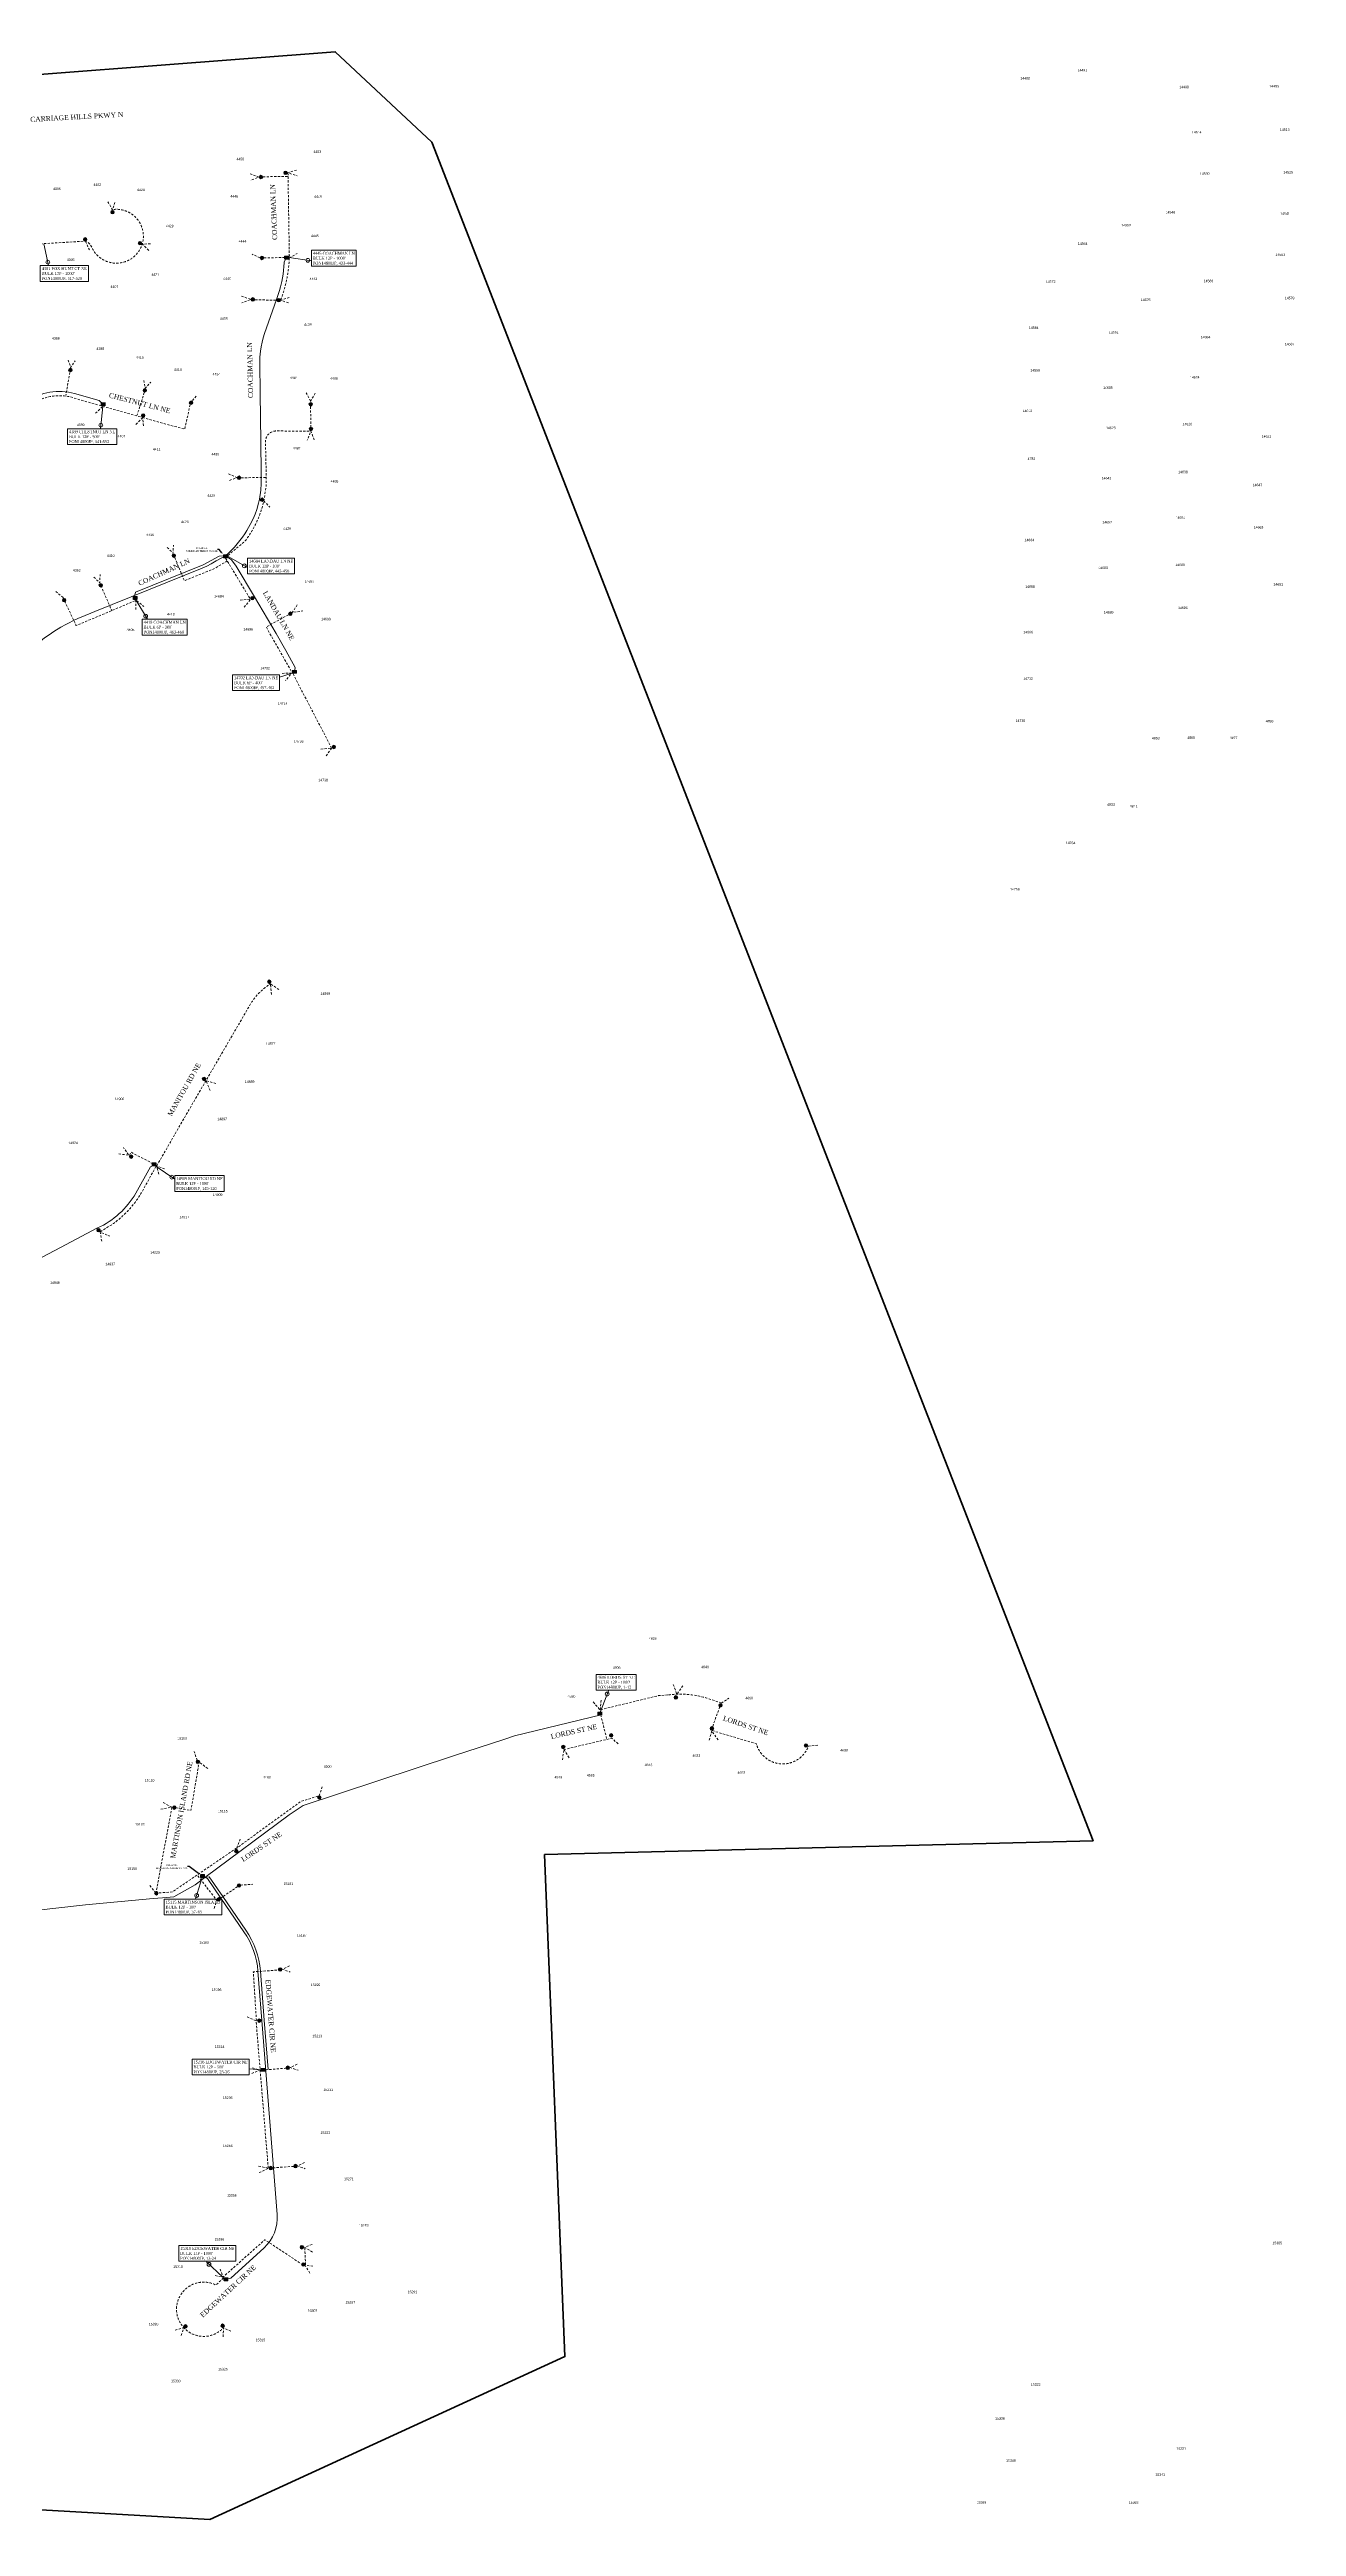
# Model space of a CAD drawing. Header units: feet. Extents: x 865220 to 2781189, y -2240498 to 970979.
# Drawn here: x 2772326 to 2774853, y 957801 to 962823 of the extents above; entities that cross this region are included whole.
import ezdxf
from ezdxf import colors
from ezdxf.entities.mleader import LeaderData, LeaderLine
from ezdxf.enums import TextEntityAlignment as Align
from ezdxf.lldxf.tags import DXFTag
from ezdxf.math import Vec2, Vec3

# ---------------------------------------------------------------- set-up
doc = ezdxf.new("R2010")
doc.units = ezdxf.units.FT
doc.header["$LTSCALE"] = 0.015
doc.header["$MEASUREMENT"] = 0
doc.linetypes.add('DASHED', pattern=[5, 3, -2])
for name, color, linetype in [('48B', 112, '48B'), ('72A', 112, '72A'), ('DETAIL', 7, 'Continuous'), ('DROP BURIED', 7, 'DASHED'), ('NOTES', 7, 'Continuous'), ('Scott County Addresses', 7, 'Continuous'), ('STREET NAME', 7, 'Continuous'), ('TAIL', 1, 'MST'), ('TELEPHONE STRUCT-PROP', 6, 'Continuous'), ('TERMINALS', 7, 'Continuous')]:
    doc.layers.add(name, color=color, linetype=linetype)
doc.layers.add('RUNNING LINE (UNDERGROUND)', color=10, linetype='Continuous', lineweight=40)
doc.layers.add('WORK BOUNDARY', color=110, linetype='Continuous', lineweight=40)
doc.styles.add('Dimensions 100', font='arial.ttf')
doc.styles.add('Line', font='txt.shx', dxfattribs={"height": 3})
doc.styles.add('SIMPLEX', font='times.ttf', dxfattribs={"width": 0.8})
doc.styles.get("Standard").update_dxf_attribs({"font": 'times.ttf'})
doc.styles.add('Utilities', font='arial.ttf', dxfattribs={"height": 2.5})
tags = doc.linetypes.add('48B', pattern='A,80,-5,["48B",Line,S=1.5,R=0,X=0,Y=-1.5],-20', length=105).pattern_tags.tags
tags[6] = DXFTag(74, 10)
tags = doc.linetypes.add('72A', pattern='A,80,-5,["72A",Line,S=1.5,R=0,X=0,Y=-1.5],-20', length=105).pattern_tags.tags
tags[6] = DXFTag(74, 10)
tags = doc.linetypes.add('MST', pattern='A,5,-5,5,-5,["TAIL",Line,S=1.5,R=0,X=0,Y=-1.5],-20', length=40).pattern_tags.tags
tags[10] = DXFTag(74, 10)

# ---------------------------------------------------------------- blocks, each defined once
blk = doc.blocks.new('ACMAP_ANN_TEMPLATE_Scott County Address')
at = {"layer": 'Scott County Addresses', "style": 'Dimensions 100'}
blk.add_attdef('ScottCountyAddress', (0, 0), '', height=50, dxfattribs=at)
blk = doc.blocks.new('NEW HH')
at = {"ltscale": 40, "true_color": 0xffffff}
h = blk.add_hatch(color=7, dxfattribs=at)
h.dxf.hatch_style = 1
h.paths.add_polyline_path([(-0.061, -0.031, 0.414214), (-0.046, -0.046), (0.046, -0.046, 0.414214), (0.061, -0.031), (0.061, 0.031, 0.414214), (0.046, 0.046), (-0.046, 0.046, 0.414214), (-0.061, 0.031)])
at = {"layer": 'RUNNING LINE (UNDERGROUND)', "color": 6, "lineweight": 0, "const_width": 0.005, "flags": 128}
blk.add_lwpolyline([(-0.061, 0.031), (-0.061, -0.031, 0.414214), (-0.046, -0.046), (0.046, -0.046, 0.414214), (0.061, -0.031), (0.061, 0.031, 0.414214), (0.046, 0.046), (-0.046, 0.046, 0.414214)], format="xyb", close=True, dxfattribs=at)
at = {"layer": 'TELEPHONE STRUCT-PROP', "color": 18, "true_color": 0x000000, "style": 'Utilities'}
blk.add_text('HH', height=0.05, dxfattribs=at).set_placement((0, 0), align=Align.MIDDLE_CENTER)
blk = doc.blocks.new('Proposed FlowerPot')
at = {"lineweight": 5, "ltscale": 100, "true_color": 0xffffff}
h = blk.add_hatch(color=7, dxfattribs=at)
h.dxf.hatch_style = 1
h.paths.add_polyline_path([(-0.06, 0, 0.414214), (0, -0.06, 0.414214), (0.06, 0, 0.414214), (0, 0.06, 0.414214)])
at = {"lineweight": 5, "ltscale": 100}
blk.add_circle((0, 0), 0.0604, dxfattribs=at)
at = {"layer": 'RUNNING LINE (UNDERGROUND)', "color": 6, "lineweight": 5, "const_width": 0.00907, "flags": 128}
blk.add_lwpolyline([(-0.06, 0, -0.414214), (0, 0.06, -0.414214), (0.06, 0, -0.414214), (0, -0.06, -0.414214), (-0.06, 0)], format="xyb", dxfattribs=at)
at = {"color": 18, "linetype": 'ByBlock', "lineweight": 5, "ltscale": 100, "true_color": 0x000000, "style": 'Dimensions 100'}
blk.add_text('F', height=0.0744, dxfattribs=at).set_placement((-0.029, -0.037))
blk = doc.blocks.new('TERMINAL')
at = {"lineweight": 5, "ltscale": 0.5, "flags": 128}
blk.add_lwpolyline([(-0.1, -0.6), (-0.1, 44.8)], dxfattribs=at)
at = {"lineweight": 5, "ltscale": 0.5}
blk.add_circle((-0.1, 37.6), 3.83, dxfattribs=at)

msp = doc.modelspace()

# ---------------------------------------------------------------- hatches: boundary and pattern name
at = {"layer": 'NOTES', "lineweight": 5, "ltscale": 50}
h = msp.add_hatch(dxfattribs=at)
h.set_pattern_fill('ANSI31', color=1, scale=200)
h.set_pattern_definition([(45, (-77373.197, -38338.257), (-17.67766953, 17.67766953), [])])
edge = h.paths.add_edge_path()
edge.add_arc((-36684104.4, 974184.5), 39453460.3, 359.97783818, 359.97815546)
edge.add_line((2769353.1, 959142.5), (2769353.1, 959142.5))
edge.add_line((2769353.1, 959142.5), (2769353.2, 959362.5))
edge.add_line((2769353.2, 959362.5), (2770280.2, 959367.3))
edge.add_line((2770280.2, 959367.3), (2770301.1, 958927.5))
edge.add_line((2770301.1, 958927.5), (2770012.9, 958926))
edge.add_line((2770012.9, 958926), (2769897.9, 958925.4))
edge.add_line((2769897.9, 958925.4), (2769552.9, 958923.9))
edge.add_line((2769552.9, 958923.9), (2769353, 958924.1))

# ---------------------------------------------------------------- linework, layer by layer
at = {"layer": '48B', "lineweight": 5, "ltscale": 100, "flags": 128}
msp.add_lwpolyline([(2771550.9, 961306.9), (2771555.1, 961316.3), (2771580.1, 961333), (2771595.4, 961342.9, -0.12868), (2771765.1, 961394.1), (2771811.2, 961395.6), (2771917.1, 961399.7), (2771929.5, 961400.3), (2771941.8, 961401.5), (2771954.1, 961403), (2771966.3, 961404.9), (2771978.4, 961407.3), (2771990.5, 961410.1), (2771996.5, 961411.7), (2772002.4, 961413.4), (2772014.3, 961417), (2772020.1, 961419), (2772030.6, 961422.8), (2772048.9, 961430.4), (2772057.4, 961434.3), (2772108.6, 961460.5), (2772147.5, 961480.5), (2772159.6, 961487.2), (2772167.5, 961491.9), (2772171.3, 961494.4), (2772178.9, 961499.5), (2772186, 961504.7), (2772197, 961513.5), (2772207.3, 961522.7), (2772210.6, 961525.8), (2772217.4, 961532.7), (2772252.9, 961569.9), (2772276.7, 961594.8), (2772285.7, 961603.8), (2772294, 961611.6), (2772298.3, 961615.4), (2772307, 961622.8), (2772316, 961629.8), (2772325.1, 961636.4), (2772334.6, 961642.8), (2772349.1, 961651.8), (2772359.1, 961657.3), (2772364.2, 961660), (2772374.4, 961665), (2772384.8, 961669.7), (2772390.1, 961671.9), (2772417.9, 961683.2), (2772635.6, 961771.5), (2772644.8, 961775.6), (2772653.8, 961780.1), (2772663.9, 961785.9), (2772682.9, 961796.4)], format="xyb", dxfattribs=at)
at = {"layer": 'DROP BURIED', "lineweight": 5, "ltscale": 100, "flags": 128}
for points in [[(2772732.4, 962570.9), (2772750.4, 962564.3), (2772733, 962557.2)], [(2772758.7, 962564.9), (2772808.7, 962565.3)], [(2772826.5, 962578.5), (2772808.7, 962573), (2772827.6, 962566.8)], [(2772444.1, 962514.2), (2772453.5, 962498), (2772459.3, 962515.1)], [(2772398.7, 962433.6), (2772406.9, 962416.5)], [(2772527.2, 962415.4), (2772514.2, 962428.2), (2772532.1, 962429.2)], [(2772751.9, 962400.3), (2772736.6, 962407.7)], [(2772760.7, 962400.2), (2772800.8, 962401.2)], [(2772812, 962400.7), (2772828, 962408.9)], [(2772714.9, 962322.9), (2772734.2, 962316), (2772716, 962309.3)], [(2772742.7, 962315.3), (2772786.2, 962314.6)], [(2772812, 962320), (2772794.8, 962314.6), (2772813, 962308)], [(2772364, 962193.3), (2772368.8, 962177.9), (2772377.9, 962191.5)], [(2772367.3, 962168.2), (2772359.1, 962121.8)], [(2772517.3, 962151.9), (2772520, 962136.2), (2772531.4, 962148.4)], [(2772433.1, 962098.8), (2772418.1, 962084.6)], [(2772518.1, 962127.3), (2772503.3, 962081.2)], [(2772514.3, 962076.6), (2772600, 962053), (2772612.1, 962107.6), (2772623.5, 962119.8)], [(2772854.9, 962110), (2772846.4, 962127)], [(2772855.8, 962049.2), (2772854.9, 962109.9), (2772865.4, 962127)], [(2772501.2, 962062.6), (2772514.4, 962075.8), (2772517, 962058.5)], [(2772862.7, 962031.5), (2772855.8, 962049.2), (2772848.4, 962031.1)], [(2772688.7, 961962.5), (2772705.7, 961955.1), (2772689.8, 961948.6)], [(2772714.6, 961954.4), (2772764.7, 961955.3)], [(2772760.3, 961908), (2772772.8, 961894.7)], [(2772416, 961753.3), (2772427.6, 961741.4), (2772428.5, 961758.1)], [(2772430.1, 961735.9), (2772452, 961685.3)], [(2772353.6, 961711.7), (2772336.8, 961725.6)], [(2772712.3, 961706.5), (2772733.3, 961708.3), (2772720.4, 961692)], [(2772828.2, 961696.9), (2772817.8, 961681.2), (2772839.6, 961684.7)], [(2772897.8, 961406.5), (2772819.5, 961556.8)], [(2772875.9, 961404.6), (2772898, 961406.6), (2772886.5, 961390.5)], [(2772775.6, 960906.8), (2772773.9, 960928.2), (2772793.1, 960915.5)], [(2772651.4, 960712.3), (2772643.2, 960732.1), (2772665.5, 960725.9)], [(2772466.2, 960583.7), (2772487.1, 960581), (2772475.9, 960596.5)], [(2772535.6, 960563.8), (2772491.1, 960587.3), (2772487.8, 960581)], [(2772431.7, 960406.7), (2772428.4, 960425.4), (2772447.5, 960417)], [(2773609.5, 959505.5), (2773597.7, 959488.2), (2773590.2, 959507.8)], [(2773687.7, 959470.3), (2773703.1, 959480)], [(2773443.3, 959446.5), (2773455.5, 959396.9)], [(2773670.2, 959423.1), (2773684.2, 959461.7)], [(2773365.6, 959354.9), (2773368.5, 959376.6), (2773380.3, 959357.9)], [(2773368.3, 959376.1), (2773465.8, 959398.9), (2773479.4, 959386.9)], [(2773663.2, 959395.1), (2773668.4, 959414), (2773681.1, 959395.5)], [(2772582.6, 959257.7), (2772612.6, 959252.2), (2772627.9, 959343.3), (2772626.5, 959346.9)], [(2772625.2, 959354.5), (2772619.1, 959371.9)], [(2772631.3, 959349.4), (2772647.3, 959336.8)], [(2772878.9, 959300.8), (2772872.8, 959282.5), (2772834.8, 959270.5), (2772705.4, 959176.4)], [(2772551.6, 959254.9), (2772573.6, 959259.2), (2772554.5, 959269.6)], [(2772705.4, 959176.4), (2772713.6, 959197.3)], [(2772713.2, 959101.3), (2772737.8, 959102.8)], [(2772745.3, 958826.4), (2772739, 958925.4), (2772789.7, 958929)], [(2772812.3, 958937.5), (2772798.1, 958930.5), (2772814, 958924.9)], [(2772764, 958726.7), (2772804.6, 958730)], [(2772828, 958738.3), (2772813.8, 958731.3), (2772829.7, 958725.7)], [(2772750.9, 958518.3), (2772770.1, 958527.1), (2772749.3, 958531.7)], [(2772778.8, 958528), (2772820.5, 958531)], [(2772842.6, 958538.9), (2772828.5, 958531.9), (2772844.4, 958526.3)], [(2772859.1, 958357.3), (2772843.2, 958366.7), (2772860.2, 958373.6)], [(2772845, 958331.3), (2772843.2, 958366.8)], [(2772853.7, 958314.5), (2772844, 958330.2), (2772862.2, 958328.4)], [(2772580.6, 958199), (2772598, 958203.7), (2772592.7, 958187.6)], [(2772677.8, 958185.6), (2772678.5, 958203.6), (2772695.3, 958195.8)]]:
    msp.add_lwpolyline(points, dxfattribs=at)
for points in [[(2772809.3, 962572.6), (2772812.1, 962401, -0.079693), (2772794.7, 962314.9)], [(2772541.6, 960558.2), (2772511.3, 960503.1, -0.100339), (2772453.5, 960441.1), (2772427.9, 960425.3)], [(2773687.7, 959470.5), (2773661, 959479.6, 0.109646), (2773578.7, 959486.7)], [(2773669.3, 959414.4), (2773758.7, 959387.8, 0.729015), (2773864.4, 959383.2), (2773886, 959384.9)], [(2772678.3, 958304.9), (2772663.2, 958290.4, 1.995743), (2772678.5, 958203.6)]]:
    msp.add_lwpolyline(points, format="xyb", dxfattribs=at)
at = {"layer": 'TAIL', "lineweight": 5, "ltscale": 100, "flags": 128}
for points in [[(2772682.9, 961796.4, 0.073966), (2772726.2, 961847.8), (2772732.9, 961859.5), (2772738.7, 961871.5), (2772742.5, 961880.8), (2772745.9, 961890.2), (2772749.6, 961903.3), (2772751.8, 961911), (2772754.1, 961929.4), (2772755, 961942.8), (2772755.1, 961951.5), (2772755, 961964.3), (2772754.2, 962027.3), (2772753.1, 962125.5), (2772752.3, 962187.3), (2772752.5, 962198.8), (2772753.6, 962211.1), (2772755, 962220.3), (2772756.9, 962229.5), (2772759.2, 962238.4), (2772762, 962247.2), (2772785.9, 962316.3), (2772791.9, 962334.1), (2772794, 962341.5), (2772796.9, 962352.5), (2772798.1, 962360), (2772799.3, 962367.6), (2772800.3, 962375.1), (2772800.9, 962382.7), (2772801.4, 962390.3), (2772801.5, 962392.6), (2772806.5, 962400.9)], [(2772139.2, 962012.7), (2772280.7, 962109.3, -0.224367), (2772376.5, 962125.3), (2772426.8, 962111.1), (2772434.9, 962103.6)], [(2771977, 960096.5), (2771991.6, 960143.7), (2771999.1, 960167.9, -0.19823), (2772060.6, 960242), (2772140.2, 960284), (2772259.5, 960347.1), (2772347.9, 960393.8), (2772423.2, 960433.5, 0.155878), (2772500.7, 960503.9), (2772530.9, 960557.3), (2772539, 960561.5)]]:
    msp.add_lwpolyline(points, format="xyb", dxfattribs=at)
for points in [[(2772682.9, 961796.4), (2772695.1, 961788.4), (2772704.1, 961775.2), (2772741.4, 961712.9), (2772785.5, 961638.9), (2772804.8, 961604.6), (2772823.6, 961569.6), (2772822.4, 961561.2)], [(2772640.8, 959116.9), (2772811.7, 959243.4), (2772839.9, 959262.8), (2773145, 959363.2), (2773246.6, 959396.6), (2773268.3, 959403.7), (2773444.2, 959446.2)]]:
    msp.add_lwpolyline(points, dxfattribs=at)
at = {"layer": 'WORK BOUNDARY', "ltscale": 50, "flags": 128}
for points in [[(2771970.1, 962746.3), (2772905, 962818.2), (2773101, 962634.9), (2774441.2, 959191.1), (2773329.3, 959163.1)], [(2773329.3, 959163.1), (2773370.8, 958145.5), (2772650.9, 957815), (2771208.7, 957897.8)]]:
    msp.add_lwpolyline(points, dxfattribs=at)

# ---------------------------------------------------------------- block references
at = {"lineweight": 5}
for name, p, xscale, yscale, zscale in [('Proposed FlowerPot', (2772754.5, 962564.3), 60, 60, 30), ('Proposed FlowerPot', (2772804.4, 962572.8), 60, 60, 30), ('Proposed FlowerPot', (2772453.6, 962493), 60, 60, 30), ('Proposed FlowerPot', (2772398.2, 962437.9), 60, 60, 30), ('Proposed FlowerPot', (2772509.2, 962430.2), 60, 60, 30), ('Proposed FlowerPot', (2772756.5, 962400.3), 60, 60, 30), ('NEW HH', (2772806.5, 962400.9), 80, 80, 40), ('Proposed FlowerPot', (2772738.2, 962316.1), 60, 60, 30), ('Proposed FlowerPot', (2772790.6, 962314.7), 60, 60, 30), ('Proposed FlowerPot', (2772368.3, 962173), 60, 60, 30), ('Proposed FlowerPot', (2772519.2, 962131.7), 60, 60, 30), ('NEW HH', (2772434.9, 962103.6), 80, 80, 40), ('Proposed FlowerPot', (2772515.7, 962080.7), 60, 60, 30), ('Proposed FlowerPot', (2772612.9, 962106.8), 60, 60, 30), ('Proposed FlowerPot', (2772855.3, 962103.5), 60, 60, 30), ('Proposed FlowerPot', (2772855.9, 962053.5), 60, 60, 30), ('Proposed FlowerPot', (2772710.1, 961954.6), 60, 60, 30), ('Proposed FlowerPot', (2772756.7, 961910), 60, 60, 30), ('NEW HH', (2772682.7, 961795.2), 80, 80, 40), ('Proposed FlowerPot', (2772429.8, 961736.5), 60, 60, 30), ('Proposed FlowerPot', (2772355.7, 961706.4), 60, 60, 30), ('NEW HH', (2772499.5, 961710.9), 80, 80, 40), ('Proposed FlowerPot', (2772737.1, 961710.4), 60, 60, 30), ('Proposed FlowerPot', (2772814.2, 961678.8), 60, 60, 30), ('NEW HH', (2772822.3, 961561), 80, 80, 40), ('Proposed FlowerPot', (2772902.3, 961408.7), 60, 60, 30), ('Proposed FlowerPot', (2772771.4, 960932.7), 60, 60, 30), ('Proposed FlowerPot', (2772639.3, 960735.6), 60, 60, 30), ('Proposed FlowerPot', (2772491.5, 960578.2), 60, 60, 30), ('NEW HH', (2772537.9, 960562.5), 80, 80, 40), ('Proposed FlowerPot', (2772425.4, 960429.1), 60, 60, 30), ('Proposed FlowerPot', (2773595.6, 959481.7), 60, 60, 30), ('NEW HH', (2773441.6, 959449.1), 80, 80, 40), ('Proposed FlowerPot', (2773668.6, 959418.9), 60, 60, 30), ('Proposed FlowerPot', (2773686, 959465.8), 60, 60, 30), ('Proposed FlowerPot', (2773367.2, 959381.3), 60, 60, 30), ('Proposed FlowerPot', (2773464.4, 959404.8), 60, 60, 30), ('Proposed FlowerPot', (2773859.2, 959384.2), 60, 60, 30), ('Proposed FlowerPot', (2772626.7, 959351.2), 60, 60, 30), ('Proposed FlowerPot', (2772872.8, 959278.9), 60, 60, 30), ('Proposed FlowerPot', (2772578.9, 959258.4), 60, 60, 30), ('Proposed FlowerPot', (2772704.6, 959170.3), 60, 60, 30), ('Proposed FlowerPot', (2772710.1, 959100.5), 60, 60, 30), ('Proposed FlowerPot', (2772793.3, 958930.1), 60, 60, 30), ('Proposed FlowerPot', (2772751.2, 958826.5), 60, 60, 30), ('NEW HH', (2772759.1, 958726.8), 80, 80, 40), ('Proposed FlowerPot', (2772808.9, 958730.9), 60, 60, 30), ('Proposed FlowerPot', (2772774.6, 958527.5), 60, 60, 30), ('Proposed FlowerPot', (2772824.6, 958531.5), 60, 60, 30), ('Proposed FlowerPot', (2772837.5, 958367), 60, 60, 30), ('Proposed FlowerPot', (2772840.3, 958332.1), 60, 60, 30), ('NEW HH', (2772683.6, 958302.1), 80, 80, 40), ('Proposed FlowerPot', (2772601.4, 958206.6), 60, 60, 30), ('Proposed FlowerPot', (2772676.8, 958208), 60, 60, 30)]:
    msp.add_blockref(name, p, dxfattribs=dict(at, xscale=xscale, yscale=yscale, zscale=zscale))
at = {"layer": 'Scott County Addresses', "lineweight": 5, "xscale": 0.1, "yscale": 0.1, "zscale": 0.1}
for p, values in [((2774293.8, 962762), {'ScottCountyAddress': '14482'}), ((2774409.8, 962778.4), {'ScottCountyAddress': '14491'}), ((2774615.9, 962744.3), {'ScottCountyAddress': '14498'}), ((2774798.4, 962745.9), {'ScottCountyAddress': '14495'}), ((2774641.5, 962652.6), {'ScottCountyAddress': '14514'}), ((2774820, 962657.9), {'ScottCountyAddress': '14513'}), ((2772704.9, 962598.3), {'ScottCountyAddress': '4450'}), ((2772861, 962613.2), {'ScottCountyAddress': '4453'}), ((2772333.2, 962537.8), {'ScottCountyAddress': '4396'}), ((2772415.1, 962546.4), {'ScottCountyAddress': '4402'}), ((2772503.3, 962535.8), {'ScottCountyAddress': '4424'}), ((2774657.7, 962568.8), {'ScottCountyAddress': '14530'}), ((2774826.9, 962571.3), {'ScottCountyAddress': '14525'}), ((2772692.5, 962522.6), {'ScottCountyAddress': '4446'}), ((2772862.4, 962522.2), {'ScottCountyAddress': '4449'}), ((2774588.3, 962490.2), {'ScottCountyAddress': '14548'}), ((2774820.7, 962487.7), {'ScottCountyAddress': '14541'}), ((2772562, 962462.4), {'ScottCountyAddress': '4429'}), ((2772709.3, 962431.4), {'ScottCountyAddress': '4444'}), ((2772856, 962442.4), {'ScottCountyAddress': '4445'}), ((2774498.6, 962464.1), {'ScottCountyAddress': '14552'}), ((2772361, 962394.1), {'ScottCountyAddress': '4395'}), ((2774410.2, 962426.6), {'ScottCountyAddress': '14564'}), ((2774811, 962404.2), {'ScottCountyAddress': '14563'}), ((2772449.7, 962339.5), {'ScottCountyAddress': '4407'}), ((2772532.6, 962364), {'ScottCountyAddress': '4421'}), ((2772678.2, 962355.9), {'ScottCountyAddress': '4440'}), ((2772853.1, 962355.4), {'ScottCountyAddress': '4443'}), ((2774345.6, 962349.9), {'ScottCountyAddress': '14572'}), ((2774665.4, 962351), {'ScottCountyAddress': '14568'}), ((2774538.1, 962312.8), {'ScottCountyAddress': '14575'}), ((2774829.9, 962316.4), {'ScottCountyAddress': '14579'}), ((2772330.9, 962234.8), {'ScottCountyAddress': '4386'}), ((2772671.3, 962274.8), {'ScottCountyAddress': '4438'}), ((2772841.9, 962262.6), {'ScottCountyAddress': '4439'}), ((2774311.2, 962256.3), {'ScottCountyAddress': '14584'}), ((2774473.3, 962246.5), {'ScottCountyAddress': '14591'}), ((2774659.4, 962237.1), {'ScottCountyAddress': '14584'}), ((2772421, 962213.8), {'ScottCountyAddress': '4398'}), ((2772501.3, 962195.9), {'ScottCountyAddress': '4410'}), ((2774829.8, 962223.1), {'ScottCountyAddress': '14587'}), ((2772578.3, 962171.5), {'ScottCountyAddress': '4414'}), ((2772656.5, 962162.2), {'ScottCountyAddress': '4434'}), ((2772813.2, 962154.8), {'ScottCountyAddress': '4484'}), ((2772894.7, 962153.4), {'ScottCountyAddress': '4498'}), ((2774314.1, 962169.9), {'ScottCountyAddress': '14598'}), ((2774461.5, 962134.7), {'ScottCountyAddress': '14605'}), ((2774637.6, 962155.8), {'ScottCountyAddress': '14604'}), ((2774298.3, 962087.7), {'ScottCountyAddress': '14612'}), ((2772381.3, 962059.3), {'ScottCountyAddress': '4389'}), ((2772464, 962036.4), {'ScottCountyAddress': '4407'}), ((2774467.4, 962053.1), {'ScottCountyAddress': '14623'}), ((2774622.5, 962060.9), {'ScottCountyAddress': '14620'}), ((2774783, 962035.9), {'ScottCountyAddress': '14621'}), ((2772535.2, 962009.7), {'ScottCountyAddress': '4411'}), ((2772654.3, 961999.9), {'ScottCountyAddress': '4430'}), ((2774308.5, 961990.8), {'ScottCountyAddress': '4780'}), ((2772895.8, 961944.7), {'ScottCountyAddress': '4495'}), ((2774458.7, 961951.2), {'ScottCountyAddress': '14641'}), ((2774613.8, 961963.8), {'ScottCountyAddress': '14638'}), ((2774764.6, 961937.5), {'ScottCountyAddress': '14647'}), ((2772646.1, 961916.1), {'ScottCountyAddress': '4428'}), ((2772522.1, 961836.5), {'ScottCountyAddress': '4416'}), ((2772592.6, 961862.6), {'ScottCountyAddress': '4420'}), ((2772799.9, 961848.8), {'ScottCountyAddress': '4429'}), ((2774460.2, 961862), {'ScottCountyAddress': '14657'}), ((2774608.6, 961871.3), {'ScottCountyAddress': '14654'}), ((2774766.9, 961851.6), {'ScottCountyAddress': '14663'}), ((2772442.2, 961794), {'ScottCountyAddress': '4410'}), ((2774302.3, 961825.9), {'ScottCountyAddress': '14664'}), ((2772373.4, 961764.4), {'ScottCountyAddress': '4392'}), ((2772843.3, 961741.9), {'ScottCountyAddress': '14687'}), ((2774303.7, 961731.3), {'ScottCountyAddress': '14688'}), ((2774451.8, 961769.4), {'ScottCountyAddress': '14683'}), ((2774607.8, 961775.5), {'ScottCountyAddress': '14680'}), ((2774806.8, 961735.9), {'ScottCountyAddress': '14691'}), ((2772659.5, 961711.7), {'ScottCountyAddress': '14684'}), ((2774463, 961679.1), {'ScottCountyAddress': '14689'}), ((2774613.4, 961688.3), {'ScottCountyAddress': '14696'}), ((2772482.4, 961643.9), {'ScottCountyAddress': '4405'}), ((2772564.2, 961675.3), {'ScottCountyAddress': '4419'}), ((2772719.1, 961644.8), {'ScottCountyAddress': '14696'}), ((2772876.6, 961665.6), {'ScottCountyAddress': '14699'}), ((2774299.9, 961639.2), {'ScottCountyAddress': '14696'}), ((2772753.1, 961566), {'ScottCountyAddress': '14702'}), ((2774299.7, 961545), {'ScottCountyAddress': '14712'}), ((2774284.1, 961459.6), {'ScottCountyAddress': '14730'}), ((2774791.2, 961458.4), {'ScottCountyAddress': '4893'}), ((2774560.4, 961424.1), {'ScottCountyAddress': '4853'}), ((2774632.1, 961425.1), {'ScottCountyAddress': '4865'}), ((2774718.4, 961424.8), {'ScottCountyAddress': '4877'}), ((2774469.8, 961289.6), {'ScottCountyAddress': '4833'}), ((2774515.7, 961286.3), {'ScottCountyAddress': '4841'}), ((2774385.9, 961211.7), {'ScottCountyAddress': '14764'}), ((2774273, 961117.8), {'ScottCountyAddress': '14756'}), ((2772875.3, 960906.2), {'ScottCountyAddress': '14869'}), ((2772764.5, 960804.9), {'ScottCountyAddress': '14877'}), ((2772721.9, 960727.7), {'ScottCountyAddress': '14889'}), ((2772458.1, 960692.7), {'ScottCountyAddress': '14906'}), ((2772666.3, 960652), {'ScottCountyAddress': '14897'}), ((2772364, 960603.5), {'ScottCountyAddress': '14924'}), ((2772657, 960498.4), {'ScottCountyAddress': '14909'}), ((2772589.5, 960453.1), {'ScottCountyAddress': '14917'}), ((2772530.1, 960381.5), {'ScottCountyAddress': '14929'}), ((2772439.4, 960358), {'ScottCountyAddress': '14937'}), ((2773541.1, 959598.8), {'ScottCountyAddress': '4626'}), ((2773467.7, 959539.8), {'ScottCountyAddress': '4606'}), ((2773646.9, 959541), {'ScottCountyAddress': '4646'}), ((2773376.2, 959481.3), {'ScottCountyAddress': '4580'}), ((2773736.4, 959478), {'ScottCountyAddress': '4660'}), ((2772585, 959396.3), {'ScottCountyAddress': '15100'}), ((2773929, 959372.2), {'ScottCountyAddress': '4688'}), ((2772758.8, 959317.6), {'ScottCountyAddress': '4480'}), ((2772881.9, 959339.2), {'ScottCountyAddress': '4500'}), ((2773349.7, 959317.4), {'ScottCountyAddress': '4579'}), ((2773415.2, 959321.3), {'ScottCountyAddress': '4595'}), ((2773532.4, 959342.4), {'ScottCountyAddress': '4613'}), ((2773629.4, 959361.5), {'ScottCountyAddress': '4633'}), ((2773720.7, 959326.9), {'ScottCountyAddress': '4653'}), ((2772519.1, 959311.1), {'ScottCountyAddress': '15110'}), ((2772499.3, 959222.1), {'ScottCountyAddress': '15130'}), ((2772667.4, 959248.7), {'ScottCountyAddress': '15115'}), ((2772483.9, 959132.1), {'ScottCountyAddress': '15150'}), ((2772800.4, 959101.7), {'ScottCountyAddress': '15161'}), ((2772629.6, 958982.5), {'ScottCountyAddress': '15180'}), ((2772827.5, 958996.7), {'ScottCountyAddress': '15187'}), ((2772654.9, 958886.7), {'ScottCountyAddress': '15196'}), ((2772855.4, 958896.5), {'ScottCountyAddress': '15195'}), ((2772660.8, 958771.1), {'ScottCountyAddress': '15214'}), ((2772858.9, 958792.8), {'ScottCountyAddress': '15213'}), ((2772677.4, 958667.8), {'ScottCountyAddress': '15236'}), ((2772881.4, 958683.8), {'ScottCountyAddress': '15231'}), ((2772677.5, 958570.2), {'ScottCountyAddress': '15256'}), ((2772875.3, 958596.8), {'ScottCountyAddress': '15253'}), ((2772685.8, 958469.7), {'ScottCountyAddress': '15286'}), ((2772922.9, 958503), {'ScottCountyAddress': '15271'}), ((2772953.2, 958409.1), {'ScottCountyAddress': '15283'}), ((2774804.9, 958373.1), {'ScottCountyAddress': '15305'}), ((2772576.7, 958325.1), {'ScottCountyAddress': '15310'}), ((2773051.9, 958273.9), {'ScottCountyAddress': '15291'}), ((2772849.2, 958236.1), {'ScottCountyAddress': '15303'}), ((2772926, 958252.7), {'ScottCountyAddress': '15297'}), ((2772527.1, 958208.7), {'ScottCountyAddress': '15320'}), ((2772743.8, 958176.5), {'ScottCountyAddress': '15315'}), ((2772667.8, 958117.5), {'ScottCountyAddress': '15325'}), ((2772572.2, 958093.3), {'ScottCountyAddress': '15330'}), ((2774315.1, 958086.2), {'ScottCountyAddress': '15322'}), ((2774242.7, 958017.5), {'ScottCountyAddress': '15338'}), ((2774265, 957932.1), {'ScottCountyAddress': '15348'}), ((2774610, 957956.4), {'ScottCountyAddress': '15331'}), ((2774567.6, 957903.8), {'ScottCountyAddress': '15341'}), ((2774205.2, 957847.3), {'ScottCountyAddress': '15366'}), ((2774513.7, 957847.1), {'ScottCountyAddress': '15363'})]:
    msp.add_blockref('ACMAP_ANN_TEMPLATE_Scott County Address', p, dxfattribs=at).add_auto_attribs(values)
at = {"layer": 'Scott County Addresses', "lineweight": 5}
ref = msp.add_blockref('ACMAP_ANN_TEMPLATE_Scott County Address', (2772818.5, 961989.6), dxfattribs=dict(at, xscale=0.1, yscale=0.1, zscale=0.1))
ref.add_attrib('ScottCountyAddress', '4487', (2772819.2, 962012.1), dxfattribs={"height": 5, "style": 'Dimensions 100'})
ref = msp.add_blockref('ACMAP_ANN_TEMPLATE_Scott County Address', (2772772.9, 961572.6), dxfattribs=dict(at, xscale=0.1, yscale=0.1, zscale=0.1))
ref.add_attrib('ScottCountyAddress', '14714', (2772788.8, 961494.4), dxfattribs={"height": 5, "style": 'Dimensions 100'})
ref = msp.add_blockref('ACMAP_ANN_TEMPLATE_Scott County Address', (2772805.5, 961495.7), dxfattribs=dict(at, xscale=0.1, yscale=0.1, zscale=0.1))
ref.add_attrib('ScottCountyAddress', '14726', (2772821.4, 961417.5), dxfattribs={"height": 5, "style": 'Dimensions 100'})
ref = msp.add_blockref('ACMAP_ANN_TEMPLATE_Scott County Address', (2772855, 961417.5), dxfattribs=dict(at, xscale=0.1, yscale=0.1, zscale=0.1))
ref.add_attrib('ScottCountyAddress', '14738', (2772870.9, 961339.2), dxfattribs={"height": 5, "style": 'Dimensions 100'})
ref = msp.add_blockref('ACMAP_ANN_TEMPLATE_Scott County Address', (2772337.2, 960291.7), dxfattribs=dict(at, xscale=0.1, yscale=0.1, zscale=0.1))
ref.add_attrib('ScottCountyAddress', '14949', (2772327, 960320.1), dxfattribs={"height": 5, "style": 'Dimensions 100'})
ref = msp.add_blockref('ACMAP_ANN_TEMPLATE_Scott County Address', (2772655.3, 958372.8), dxfattribs=dict(at, xscale=0.1, yscale=0.1, zscale=0.1))
ref.add_attrib('ScottCountyAddress', '15296', (2772660.5, 958380.6), dxfattribs={"height": 5, "style": 'Dimensions 100'})
at = {"layer": 'TERMINALS', "lineweight": 5, "ltscale": 0.5, "xscale": -1}
for p, rotation in [((2772314.7, 962428.5), 192.1579111333982), ((2772812.3, 962400.9), 261.9292721545291), ((2772433.8, 962098.6), 174.3292001910658), ((2772688.3, 961794.8), 240), ((2772501.4, 961706.4), 211.0180706575439), ((2772816.5, 961557.9), 108.339986559225), ((2772542.6, 960557.7), 235.9613120505538), ((2773442.8, 959453.5), 339.2425388219518), ((2772635.3, 959116), 162.9035093219447), ((2772753.1, 958726.4), 84.5623328301979), ((2772676.8, 958306.6), 47.07404955559083)]:
    msp.add_blockref('TERMINAL', p, dxfattribs=dict(at, rotation=rotation))

# ---------------------------------------------------------------- texts
at = {"layer": 'STREET NAME', "lineweight": 5, "ltscale": 40, "char_height": 10, "attachment_point": 1}
for s, insert, rotation in [('CARRIAGE HILLS PKWY N', (2772286.6, 962686), 3.1426), ('COACHMAN LN', (2772777.5, 962436.5), 92.2846), ('COACHMAN LN', (2772728.5, 962116), 91.1151), ('CHESTNUT LN NE', (2772448.1, 962127.3), 345.2216), ('COACHMAN LN', (2772504.4, 961744.5), 24.5408), ('LANDAU LN NE', (2772766.6, 961726.3), 300.0021), ('MANITOU RD NE', (2772564.5, 960664.1), 60.2611), ('LORDS ST NE', (2773341, 959407.1), 12.6045), ('LORDS ST NE', (2773693.3, 959445), 341.3498), ('MARTINSON ISLAND RD NE', (2772570.5, 959156.2), 79.7183), ('LORDS ST NE', (2772713.1, 959156.2), 34.292), ('EDGEWATER CIR NE', (2772773.7, 958910.2), 274.3055), ('EDGEWATER CIR NE', (2772629.9, 958231.1), 42.9102)]:
    msp.add_mtext(s, dxfattribs=dict(at, insert=insert, rotation=rotation))

# ---------------------------------------------------------------- next in the draw order: texts
at = {"layer": 'TERMINALS', "lineweight": 5, "ltscale": 0.5, "char_height": 6, "attachment_point": 1, "style": 'SIMPLEX', "bg_fill": 19, "box_fill_scale": 1.5, "bg_fill_color": 256, "bg_fill_transparency": 0}
for s, insert in [("4445 COACHMAN LN\\PBULK 12P - 1000'\\PPON14800JP, 433-444", (2772859.7, 962412.7)), ("4381 FOX HUNT CT NE\\PBULK 12P - 1000'\\PPON14800JP, 517-528", (2772310.3, 962381.8)), ("4389 CHESTNUT LN NE\\PBULK 12P - 500'\\PPON14800JP, 541-552", (2772365.5, 962050.9)), ("14684 LANDAU LN NE\\PBULK 12P - 100'\\PPON14800JP, 445-456", (2772730.4, 961788.5)), ("4419 COACHMAN LN\\PBULK 6P - 300'\\PPON14800JP, 463-468", (2772516.8, 961664.7)), ("14702 LANDAU LN NE\\PBULK 6P - 400'\\PPON14800JP, 457-462", (2772700, 961552)), ("14909 MANITOU RD NE\\PBULK 12P - 1000'\\PPON14800JP, 145-156", (2772582.9, 960536.6)), ("4606 LORDS ST NE\\PBULK 12P - 1000'\\PPON14800JP, 1-12", (2773436.8, 959525.5)), ("15115 MARTINSON ISLAND\\PBULK 12P - 100'\\PPON14800JP, 37-48", (2772561.3, 959069.7)), ("15236 EDGEWATER CIR NE\\PBULK 12P - 500'\\PPON14800JP, 25-36", (2772617.9, 958745.5)), ("15310 EDGEWATER CIR NE\\PBULK 12P - 1000'\\PPON14800JP, 13-24", (2772590.9, 958367.6))]:
    msp.add_mtext(s, dxfattribs=dict(at, insert=insert))

# ---------------------------------------------------------------- next in the draw order: leaders
at = {"layer": 'DETAIL', "lineweight": 5, "ltscale": 5}
ml = msp.add_multileader_mtext('Standard', dxfattribs=at)
ml.set_content('30X48X36\\PSPLICE 4X TERMS TO 48B', color=256)
ml.set_leader_properties()
ml.build(insert=Vec2(0, 0))
ml.multileader.update_dxf_attribs({"has_text_frame": 1, "text_left_attachment_type": 2, "text_right_attachment_type": 2, "dogleg_length": 3})
ctx = ml.context
ctx.base_point, ctx.char_height, ctx.landing_gap_size, ctx.plane_origin = Vec3(2772602.6, 961808.9), 3.5, 1.5, Vec3(2772697.1, 961879.1)
ctx.left_attachment, ctx.right_attachment, ctx.text_align_type = 2, 2, 1
notes = []
notes.append((ctx, [(0, (1, 1, 0), (2772669.5, 961808.9), (-1, 0), 3, [(0, [(2772678.1, 961799.2)], 0, [])])]))
ctx.mtext.insert, ctx.mtext.alignment, ctx.mtext.flow_direction = Vec3(2772634.6, 961813.6), 2, 5
ctx.mtext.has_bg_fill, ctx.mtext.bg_color, ctx.mtext.bg_scale_factor, ctx.mtext.bg_transparency, ctx.mtext.use_window_bg_color = 1, -1027028792, 1.5, 0, 1
for ctx, leaders in notes:
    for number, flags, end, landing, length, lines in leaders:
        leader = LeaderData()
        leader.index, (leader.has_last_leader_line, leader.has_dogleg_vector, leader.attachment_direction) = number, flags
        leader.last_leader_point, leader.dogleg_vector, leader.dogleg_length = Vec3(end), Vec3(landing), length
        for number, points, colour, breaks in lines:
            line = LeaderLine()
            line.index, line.vertices, line.color, line.breaks = number, Vec3.list(points), colors.encode_raw_color(colour), breaks
            leader.lines.append(line)
        ctx.leaders.append(leader)

# ---------------------------------------------------------------- next in the draw order: linework, layer by layer
at = {"layer": '72A', "lineweight": 5, "ltscale": 100, "flags": 128}
msp.add_lwpolyline([(2771361.7, 958916.7, 0.205405), (2771389.2, 958913.2), (2771455, 958928.2), (2771794.5, 958990.5), (2771912.7, 959006.5), (2772398.7, 959061.3), (2772535.9, 959073.8), (2772555.1, 959075.6), (2772578, 959077.7), (2772620.9, 959102), (2772640.8, 959116.9)], format="xyb", dxfattribs=at)
at = {"layer": 'DROP BURIED', "lineweight": 5, "ltscale": 100, "flags": 128}
for points in [[(2772215.2, 962395.2), (2772223.4, 962412.8, -0.054127), (2772312.8, 962429.2), (2772398.2, 962434.2), (2772404.2, 962431.4), (2772408.2, 962427.6), (2772411.4, 962422.4, 2.03729), (2772453, 962498.2)], [(2772215.9, 962052.5), (2772293.5, 962106.1, -0.194905), (2772367.8, 962118.6), (2772433.3, 962099.5)], [(2772687.8, 961797.2), (2772722.5, 961826.4, 0.108948), (2772760.3, 961908), (2772765.1, 961937.1), (2772765.4, 961952.1), (2772763.7, 962024.1, -0.475875), (2772786.8, 962049.4), (2772855.8, 962049.2)], [(2772543.4, 960559.6), (2772592.3, 960644.9), (2772736.1, 960892.3, -0.09868), (2772773.9, 960928.7)]]:
    msp.add_lwpolyline(points, format="xyb", dxfattribs=at)
for points in [[(2772433.6, 962099.3), (2772514.3, 962076.6)], [(2772564.6, 961813.4), (2772576.2, 961801.5), (2772577.1, 961818.2)], [(2772579.9, 961792.8), (2772599.2, 961745.7), (2772660.5, 961770.6), (2772686.1, 961785.9)], [(2772682.9, 961791.2), (2772733.3, 961708)], [(2772353.6, 961711.5), (2772380, 961654.8), (2772501.5, 961706.2)], [(2772501.2, 961687.2), (2772501, 961706.9), (2772517.1, 961693.6)], [(2772810.4, 961676.7), (2772765, 961652.1), (2772816.9, 961560.6)], [(2772797.7, 961558), (2772816.8, 961558.2), (2772804.6, 961543.8)], [(2772547.4, 960542.9), (2772542.8, 960559.5), (2772560.6, 960552.6)], [(2773428.1, 959472.5), (2773442, 959455.9), (2773443.9, 959476.3)], [(2773579.1, 959487), (2773560.3, 959485.4), (2773441.9, 959456.6)], [(2772672.2, 959074.4), (2772706, 959097.4)], [(2772769.3, 958527.3), (2772744.6, 958826.2), (2772725.6, 958834.4)], [(2772735.9, 958719.2), (2772752.7, 958726.5), (2772734.7, 958731.7)], [(2772676.7, 958305.6), (2772762.5, 958382.3), (2772835.4, 958333.9)], [(2772672, 958322.7), (2772678, 958305.7), (2772661.5, 958309.8)]]:
    msp.add_lwpolyline(points, dxfattribs=at)
at = {"layer": 'TAIL', "lineweight": 5, "ltscale": 100, "flags": 128}
msp.add_lwpolyline([(2772498.1, 961713.7), (2772500.2, 961722.8), (2772637.5, 961777.7), (2772669.5, 961795.5), (2772682.9, 961796.4)], dxfattribs=at)
for points in [[(2772640.8, 959116.9), (2772649.3, 959118.3), (2772677.1, 959077.9), (2772724.1, 959009.7, -0.131937), (2772753.4, 958927), (2772761.2, 958827.3), (2772769.1, 958727.6)], [(2772640.8, 959116.9), (2772645.9, 959114.4), (2772673, 959075), (2772720, 959006.8, -0.131937), (2772748.4, 958926.6), (2772756.2, 958826.9), (2772787.2, 958433.3, -0.230869), (2772760.7, 958365.9), (2772693.2, 958304.1), (2772683.6, 958302.1)]]:
    msp.add_lwpolyline(points, format="xyb", dxfattribs=at)

# ---------------------------------------------------------------- next in the draw order: block references
at = {"lineweight": 5, "xscale": 60, "yscale": 60, "zscale": 30}
for p in [(2772578, 961796.7), (2772668.9, 959072.2)]:
    msp.add_blockref('Proposed FlowerPot', p, dxfattribs=at)

# ---------------------------------------------------------------- next in the draw order: leaders
at = {"layer": 'DETAIL', "lineweight": 5, "ltscale": 5}
ml = msp.add_multileader_mtext('Standard', dxfattribs=at)
ml.set_content('30X48X36\\PSPLICE 4X TERMS TO 72A', color=256)
ml.set_leader_properties()
ml.build(insert=Vec2(0, 0))
ml.multileader.update_dxf_attribs({"has_text_frame": 1, "text_left_attachment_type": 2, "text_right_attachment_type": 2, "dogleg_length": 3})
ctx = ml.context
ctx.base_point, ctx.char_height, ctx.landing_gap_size, ctx.plane_origin = Vec3(2772541.4, 959138.7), 3.5, 1.5, Vec3(2772655.4, 959155.5)
ctx.left_attachment, ctx.right_attachment, ctx.text_align_type = 2, 2, 1
notes = []
notes.append((ctx, [(0, (1, 1, 0), (2772608.7, 959138.7), (-1, 0), 3, [(0, [(2772631.2, 959122.6)], 0, [])])]))
ctx.mtext.insert, ctx.mtext.alignment, ctx.mtext.flow_direction = Vec3(2772573.6, 959143.4), 2, 5
ctx.mtext.has_bg_fill, ctx.mtext.bg_color, ctx.mtext.bg_scale_factor, ctx.mtext.bg_transparency, ctx.mtext.use_window_bg_color = 1, -1027028792, 1.5, 0, 1
for ctx, leaders in notes:
    for number, flags, end, landing, length, lines in leaders:
        leader = LeaderData()
        leader.index, (leader.has_last_leader_line, leader.has_dogleg_vector, leader.attachment_direction) = number, flags
        leader.last_leader_point, leader.dogleg_vector, leader.dogleg_length = Vec3(end), Vec3(landing), length
        for number, points, colour, breaks in lines:
            line = LeaderLine()
            line.index, line.vertices, line.color, line.breaks = number, Vec3.list(points), colors.encode_raw_color(colour), breaks
            leader.lines.append(line)
        ctx.leaders.append(leader)

# ---------------------------------------------------------------- next in the draw order: linework, layer by layer
at = {"layer": 'DROP BURIED', "lineweight": 5, "ltscale": 100, "flags": 128}
for points in [[(2772541.7, 959084.6), (2772573.7, 959258.6)], [(2772705, 959176.3), (2772574.9, 959087.4), (2772542, 959085)], [(2772541.4, 959085.3), (2772528, 959101.9)], [(2772626.8, 959119.9), (2772664.8, 959070.5), (2772659.8, 959053.4)]]:
    msp.add_lwpolyline(points, dxfattribs=at)

# ---------------------------------------------------------------- next in the draw order: block references
at = {"lineweight": 5}
for name, p, xscale, yscale, zscale in [('NEW HH', (2772636.2, 959119.6), 80, 80, 40), ('Proposed FlowerPot', (2772542.5, 959084.7), 60, 60, 30)]:
    msp.add_blockref(name, p, dxfattribs=dict(at, xscale=xscale, yscale=yscale, zscale=zscale))

doc.saveas('drawing.dxf')
